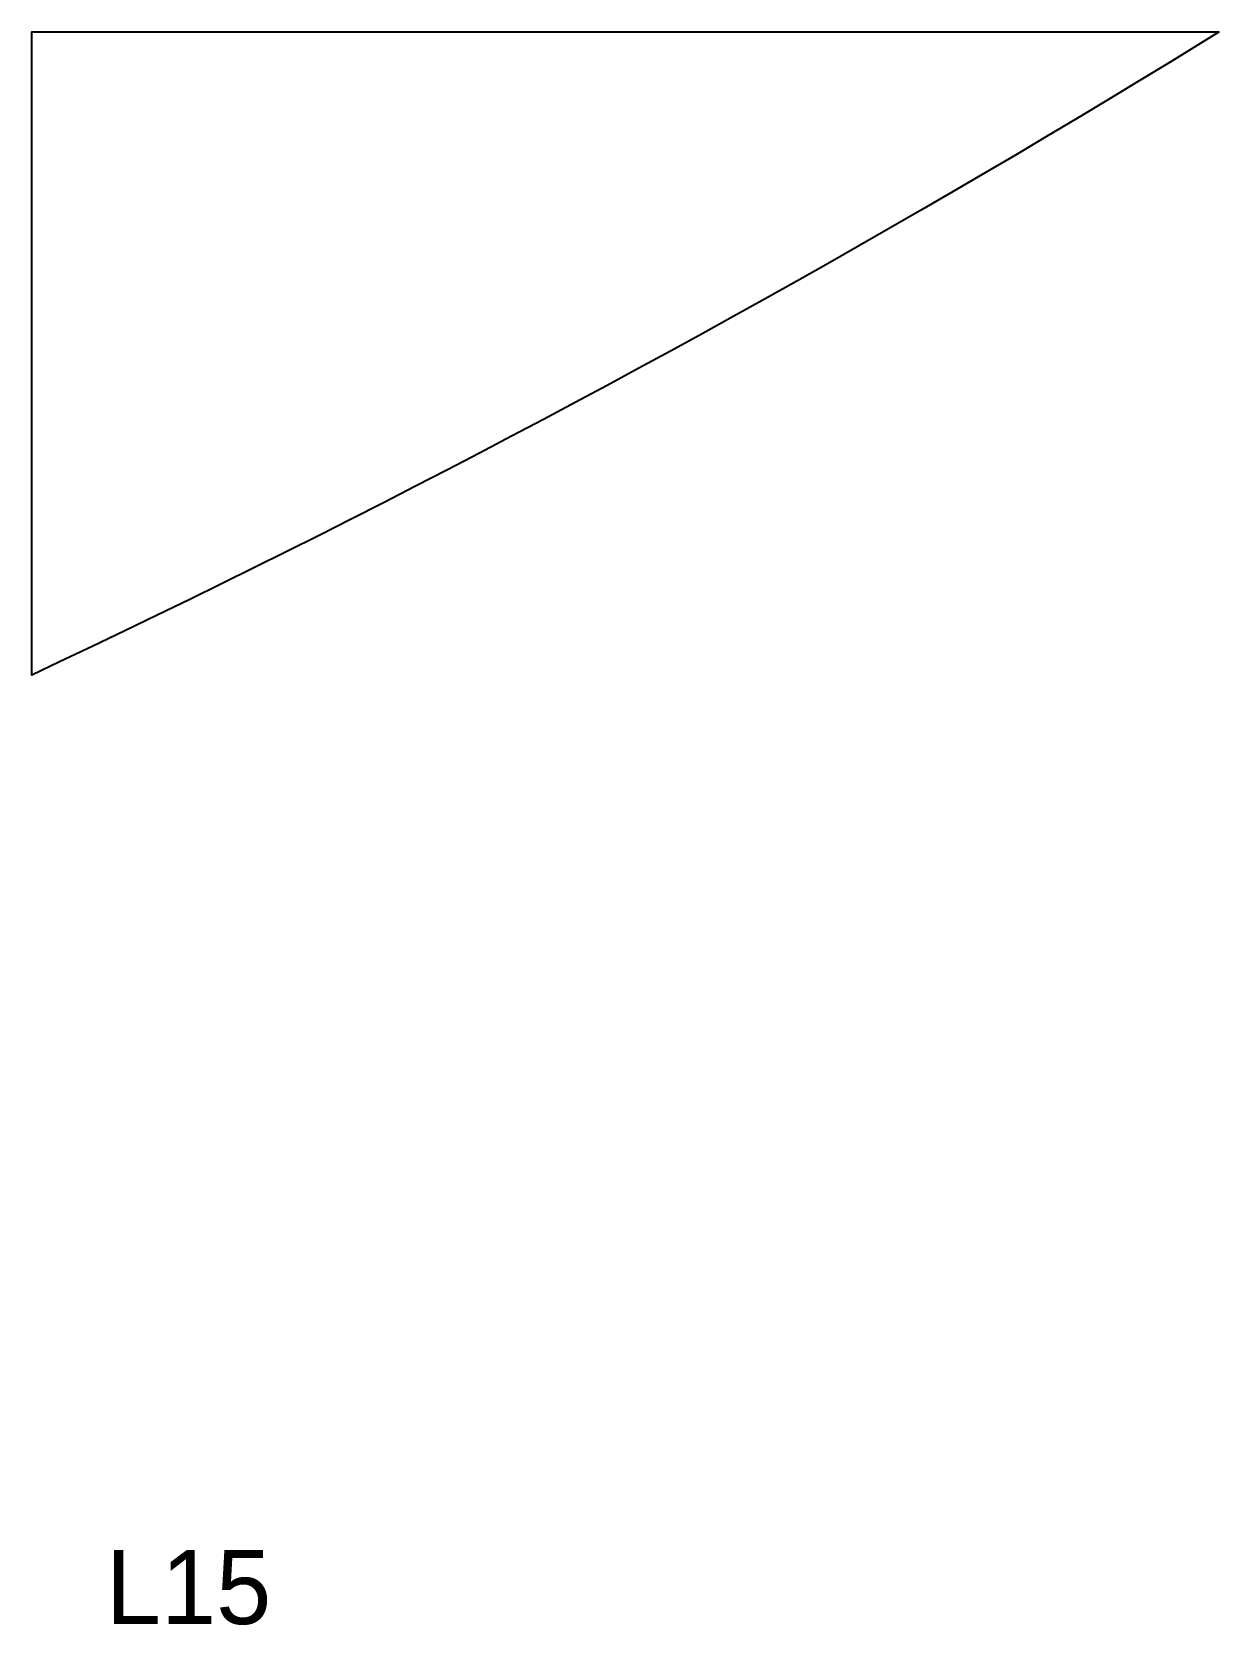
# Model space of a CAD drawing. Header units: millimetres. Extents: x 0 to 641, y 39 to 900.
import ezdxf

# ---------------------------------------------------------------- set-up
doc = ezdxf.new("R2010")
doc.units = ezdxf.units.MM
doc.layers.add('CUT', color=1, linetype='Continuous')
doc.layers.add('ID', color=3, linetype='Continuous')

msp = doc.modelspace()

# ---------------------------------------------------------------- linework, layer by layer
at = {"layer": 'CUT'}
msp.add_lwpolyline([(641.02, 900), (631.14, 893.89), (614.54, 883.7), (597.91, 873.56), (581.25, 863.46), (564.55, 853.42), (547.83, 843.43), (531.07, 833.49), (514.29, 823.61), (497.47, 813.77), (480.62, 803.99), (463.75, 794.26), (446.84, 784.58), (429.9, 774.95), (412.94, 765.37), (395.94, 755.85), (378.92, 746.37), (361.87, 736.95), (344.79, 727.59), (327.68, 718.27), (310.54, 709.01), (293.37, 699.8), (276.17, 690.64), (258.95, 681.54), (241.7, 672.49), (224.42, 663.49), (207.11, 654.54), (189.78, 645.65), (172.42, 636.81), (155.03, 628.03), (137.62, 619.29), (120.18, 610.61), (102.71, 601.99), (85.21, 593.42), (67.69, 584.9), (50.15, 576.43), (32.57, 568.02), (14.97, 559.67), (0, 552.61), (0, 900), (641.02, 900)], close=True, dxfattribs=at)

# ---------------------------------------------------------------- texts
at = {"layer": 'ID'}
msp.add_text('L15', height=40, dxfattribs=at).set_placement((40, 40))

doc.saveas('drawing.dxf')
